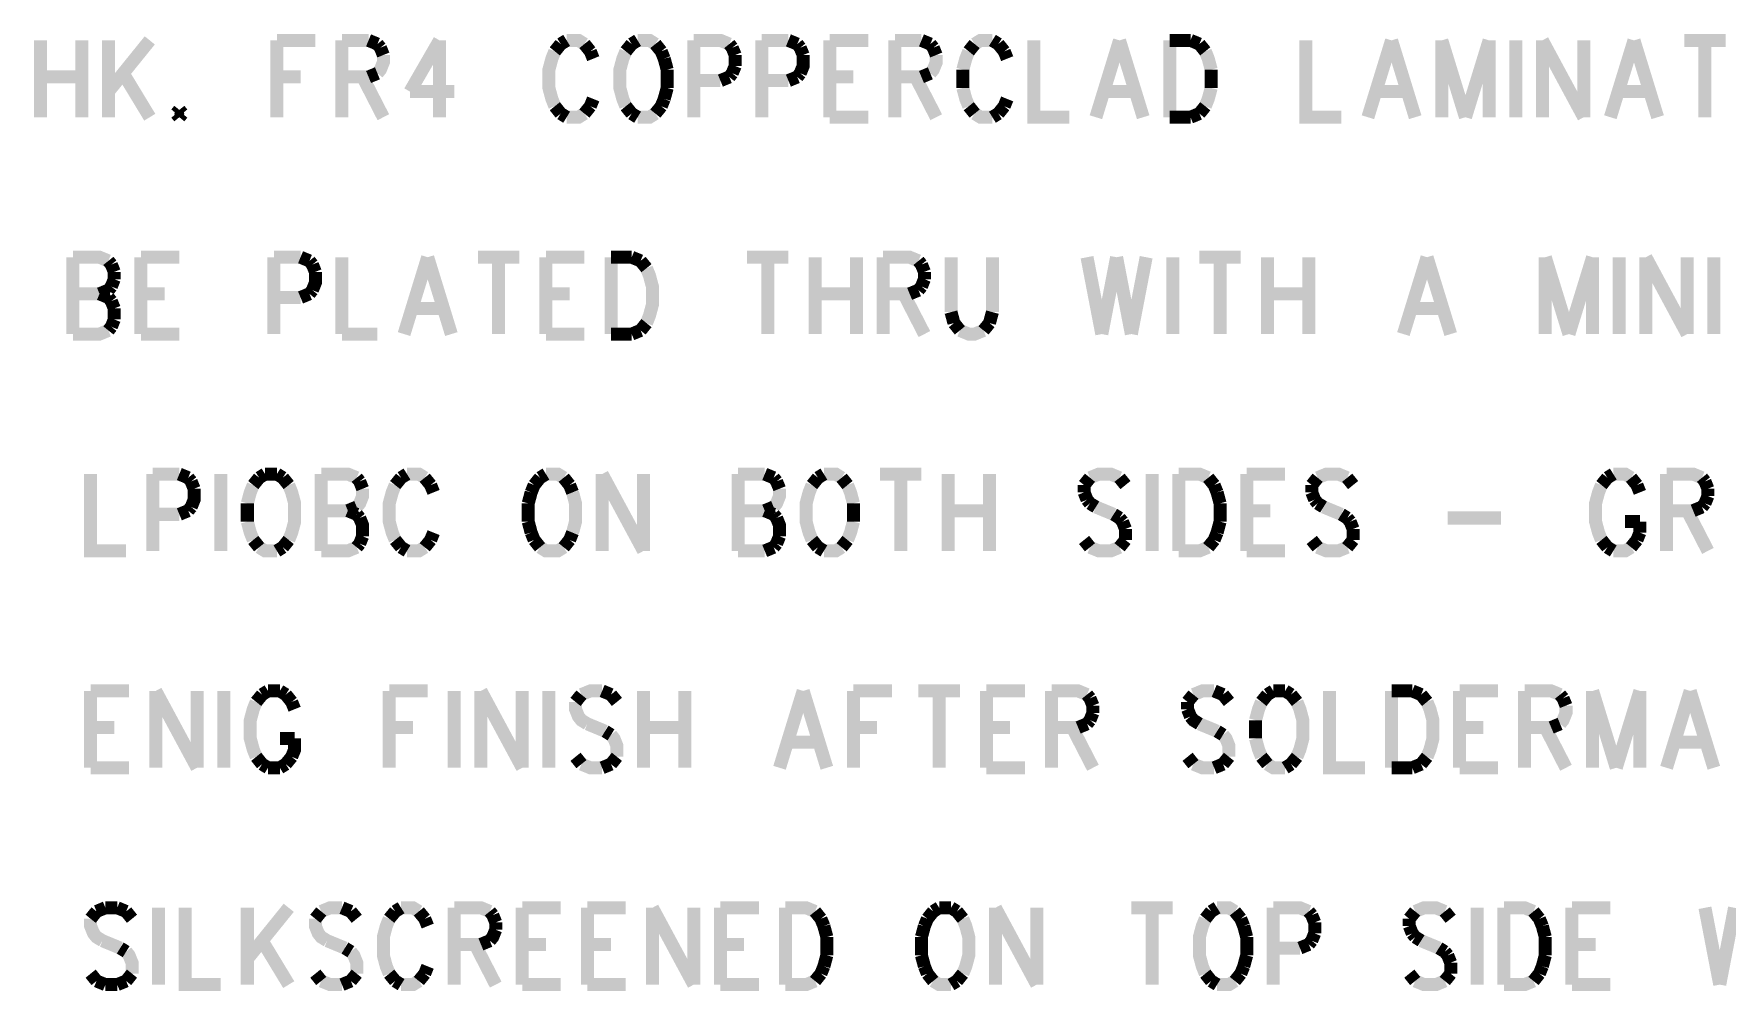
# Model space of a CAD drawing. Extents: x 7.3 to 19, y 4.7 to 10.7.
# Drawn here: x 8.978 to 10.931, y 6.05 to 7.154 of the extents above; entities that cross this region are included whole.
import ezdxf

# ---------------------------------------------------------------- set-up
doc = ezdxf.new("R2010")
doc.units = 0
doc.layers.add('DD_PHO', color=6, linetype='CONTINUOUS')

msp = doc.modelspace()

# ---------------------------------------------------------------- linework, layer by layer
at = {"layer": 'DD_PHO', "const_width": 0.015}
for points in [[(8.9859, 7.14609), (8.9859, 7.0575)], [(9.03363, 7.14609), (9.03363, 7.0575)], [(9.06431, 7.14609), (9.06431, 7.0575)], [(9.11204, 7.14609), (9.06431, 7.08703)], [(9.25863, 7.14609), (9.25863, 7.0575)], [(9.25863, 7.14609), (9.30295, 7.14609)], [(9.33363, 7.14609), (9.33363, 7.0575)], [(9.33363, 7.14609), (9.36431, 7.14609)], [(9.36431, 7.14609), (9.37454, 7.14187)], [(9.37454, 7.14187), (9.37795, 7.13765)], [(9.44613, 7.14609), (9.41204, 7.08703)], [(9.44613, 7.14609), (9.44613, 7.0575)], [(9.5859, 7.14187), (9.57909, 7.13343)], [(9.59272, 7.14609), (9.5859, 7.14187)], [(9.61318, 7.14187), (9.60636, 7.14609), (9.59272, 7.14609)], [(9.62, 7.13343), (9.61318, 7.14187)], [(9.66772, 7.14187), (9.6609, 7.13343)], [(9.67454, 7.14609), (9.66772, 7.14187)], [(9.695, 7.14187), (9.68818, 7.14609), (9.67454, 7.14609)], [(9.70181, 7.13343), (9.695, 7.14187)], [(9.73931, 7.14609), (9.73931, 7.0575)], [(9.73931, 7.14609), (9.77, 7.14609), (9.78022, 7.14187)], [(9.78022, 7.14187), (9.78363, 7.13765)], [(9.81772, 7.14609), (9.81772, 7.0575)], [(9.81772, 7.14609), (9.8484, 7.14609)], [(9.8484, 7.14609), (9.85863, 7.14187)], [(9.85863, 7.14187), (9.86204, 7.13765)], [(9.89613, 7.14609), (9.89613, 7.0575)], [(9.89613, 7.14609), (9.94045, 7.14609)], [(9.97113, 7.14609), (9.97113, 7.0575)], [(9.97113, 7.14609), (10.00181, 7.14609)], [(10.00181, 7.14609), (10.01204, 7.14187)], [(10.01204, 7.14187), (10.01545, 7.13765)], [(10.06318, 7.14187), (10.05636, 7.13343)], [(10.08363, 7.14609), (10.07, 7.14609), (10.06318, 7.14187)], [(10.09045, 7.14187), (10.08363, 7.14609)], [(10.09727, 7.13343), (10.09045, 7.14187)], [(10.13136, 7.14609), (10.13136, 7.0575), (10.17227, 7.0575)], [(10.23022, 7.14609), (10.20295, 7.0575)], [(10.23022, 7.14609), (10.2575, 7.0575)], [(10.28818, 7.14609), (10.28818, 7.0575)], [(10.28818, 7.14609), (10.31204, 7.14609)], [(10.31204, 7.14609), (10.32227, 7.14187)], [(10.32227, 7.14187), (10.32909, 7.13343)], [(10.445, 7.14609), (10.445, 7.0575), (10.4859, 7.0575)], [(10.54386, 7.14609), (10.51659, 7.0575)], [(10.54386, 7.14609), (10.57113, 7.0575)], [(10.60181, 7.14609), (10.60181, 7.0575)], [(10.60181, 7.14609), (10.62909, 7.0575)], [(10.65636, 7.14609), (10.62909, 7.0575)], [(10.65636, 7.14609), (10.65636, 7.0575)], [(10.68704, 7.14609), (10.68704, 7.0575)], [(10.71772, 7.14609), (10.71772, 7.0575)], [(10.71772, 7.14609), (10.76545, 7.0575)], [(10.76545, 7.14609), (10.76545, 7.0575)], [(10.8234, 7.14609), (10.79613, 7.0575)], [(10.8234, 7.14609), (10.85068, 7.0575)], [(10.88136, 7.14609), (10.92909, 7.14609)], [(10.90522, 7.14609), (10.90522, 7.0575)], [(9.38136, 7.12921), (9.38136, 7.12078), (9.37795, 7.11234), (9.37454, 7.10812)], [(9.37795, 7.13765), (9.38136, 7.12921)], [(9.57909, 7.13343), (9.57568, 7.125), (9.57227, 7.11234), (9.57227, 7.09125), (9.57568, 7.07859), (9.57909, 7.07015)], [(9.6234, 7.125), (9.62, 7.13343)], [(9.6609, 7.13343), (9.6575, 7.125), (9.65409, 7.11234), (9.65409, 7.09125), (9.6575, 7.07859), (9.6609, 7.07015)], [(9.70522, 7.125), (9.70181, 7.13343)], [(9.70863, 7.11234), (9.70522, 7.125)], [(9.78363, 7.13765), (9.78704, 7.12921)], [(9.78704, 7.12921), (9.78704, 7.11656)], [(9.86204, 7.13765), (9.86545, 7.12921)], [(9.86545, 7.12921), (9.86545, 7.11656), (9.86204, 7.10812)], [(10.01886, 7.12921), (10.01886, 7.12078), (10.01545, 7.11234), (10.01204, 7.10812)], [(10.01545, 7.13765), (10.01886, 7.12921)], [(10.05636, 7.13343), (10.05295, 7.125), (10.04954, 7.11234)], [(10.10068, 7.125), (10.09727, 7.13343)], [(10.32909, 7.13343), (10.3325, 7.125), (10.3359, 7.11234)], [(8.9859, 7.1039), (9.03363, 7.1039)], [(9.08136, 7.10812), (9.11204, 7.0575)], [(9.25863, 7.1039), (9.2859, 7.1039)], [(9.36431, 7.1039), (9.33363, 7.1039)], [(9.3575, 7.1039), (9.38136, 7.0575)], [(9.37454, 7.10812), (9.36431, 7.1039)], [(9.70863, 7.09125), (9.70863, 7.11234)], [(9.77, 7.09968), (9.73931, 7.09968)], [(9.78022, 7.1039), (9.77, 7.09968)], [(9.78363, 7.10812), (9.78022, 7.1039)], [(9.78704, 7.11656), (9.78363, 7.10812)], [(9.8484, 7.09968), (9.81772, 7.09968)], [(9.85863, 7.1039), (9.8484, 7.09968)], [(9.86204, 7.10812), (9.85863, 7.1039)], [(9.89613, 7.1039), (9.9234, 7.1039)], [(10.00181, 7.1039), (9.97113, 7.1039)], [(9.995, 7.1039), (10.01886, 7.0575)], [(10.01204, 7.10812), (10.00181, 7.1039)], [(10.04954, 7.11234), (10.04954, 7.09125)], [(10.3359, 7.11234), (10.3359, 7.09125)], [(9.41204, 7.08703), (9.46318, 7.08703)], [(9.70522, 7.07859), (9.70863, 7.09125)], [(10.04954, 7.09125), (10.05295, 7.07859), (10.05636, 7.07015)], [(10.21318, 7.08703), (10.24727, 7.08703)], [(10.3359, 7.09125), (10.3325, 7.07859), (10.32909, 7.07015)], [(10.52681, 7.08703), (10.5609, 7.08703)], [(10.80636, 7.08703), (10.84045, 7.08703)], [(9.14613, 7.06593), (9.14272, 7.06171)], [(9.14272, 7.06171), (9.14613, 7.0575)], [(9.14954, 7.06171), (9.14613, 7.06593)], [(9.14613, 7.0575), (9.14954, 7.06171)], [(9.57909, 7.07015), (9.5859, 7.06171)], [(9.5859, 7.06171), (9.59272, 7.0575)], [(9.59272, 7.0575), (9.60636, 7.0575), (9.61318, 7.06171)], [(9.61318, 7.06171), (9.62, 7.07015)], [(9.62, 7.07015), (9.6234, 7.07859)], [(9.6609, 7.07015), (9.66772, 7.06171)], [(9.66772, 7.06171), (9.67454, 7.0575)], [(9.67454, 7.0575), (9.68818, 7.0575), (9.695, 7.06171)], [(9.695, 7.06171), (9.70181, 7.07015)], [(9.70181, 7.07015), (9.70522, 7.07859)], [(10.05636, 7.07015), (10.06318, 7.06171)], [(10.06318, 7.06171), (10.07, 7.0575), (10.08363, 7.0575)], [(10.08363, 7.0575), (10.09045, 7.06171)], [(10.09045, 7.06171), (10.09727, 7.07015)], [(10.09727, 7.07015), (10.10068, 7.07859)], [(10.32227, 7.06171), (10.31204, 7.0575)], [(10.32909, 7.07015), (10.32227, 7.06171)], [(9.89613, 7.0575), (9.94045, 7.0575)], [(10.31204, 7.0575), (10.28818, 7.0575)], [(9.0234, 6.89609), (9.0234, 6.8075)], [(9.0234, 6.89609), (9.05409, 6.89609), (9.06431, 6.89187)], [(9.06431, 6.89187), (9.06772, 6.88765)], [(9.06772, 6.88765), (9.07113, 6.87921)], [(9.10181, 6.89609), (9.10181, 6.8075)], [(9.10181, 6.89609), (9.14613, 6.89609)], [(9.25522, 6.89609), (9.25522, 6.8075)], [(9.25522, 6.89609), (9.2859, 6.89609)], [(9.2859, 6.89609), (9.29613, 6.89187)], [(9.29613, 6.89187), (9.29954, 6.88765)], [(9.29954, 6.88765), (9.30295, 6.87921)], [(9.33363, 6.89609), (9.33363, 6.8075)], [(9.4325, 6.89609), (9.40522, 6.8075)], [(9.4325, 6.89609), (9.45977, 6.8075)], [(9.49045, 6.89609), (9.53818, 6.89609)], [(9.51431, 6.89609), (9.51431, 6.8075)], [(9.56886, 6.89609), (9.56886, 6.8075)], [(9.56886, 6.89609), (9.61318, 6.89609)], [(9.64386, 6.89609), (9.64386, 6.8075)], [(9.64386, 6.89609), (9.66772, 6.89609)], [(9.66772, 6.89609), (9.67795, 6.89187)], [(9.67795, 6.89187), (9.68477, 6.88343)], [(9.80068, 6.89609), (9.8484, 6.89609)], [(9.82454, 6.89609), (9.82454, 6.8075)], [(9.87909, 6.89609), (9.87909, 6.8075)], [(9.92681, 6.89609), (9.92681, 6.8075)], [(9.9575, 6.89609), (9.9575, 6.8075)], [(9.9575, 6.89609), (9.98818, 6.89609), (9.9984, 6.89187)], [(9.9984, 6.89187), (10.00181, 6.88765)], [(10.00181, 6.88765), (10.00522, 6.87921)], [(10.0359, 6.89609), (10.0359, 6.83281)], [(10.08363, 6.83281), (10.08363, 6.89609)], [(10.19272, 6.89609), (10.20977, 6.8075)], [(10.22681, 6.89609), (10.20977, 6.8075)], [(10.22681, 6.89609), (10.24386, 6.8075)], [(10.2609, 6.89609), (10.24386, 6.8075)], [(10.29159, 6.89609), (10.29159, 6.8075)], [(10.32227, 6.89609), (10.37, 6.89609)], [(10.34613, 6.89609), (10.34613, 6.8075)], [(10.40068, 6.89609), (10.40068, 6.8075)], [(10.4484, 6.89609), (10.4484, 6.8075)], [(10.58477, 6.89609), (10.5575, 6.8075)], [(10.58477, 6.89609), (10.61204, 6.8075)], [(10.72113, 6.89609), (10.72113, 6.8075)], [(10.72113, 6.89609), (10.7484, 6.8075)], [(10.77568, 6.89609), (10.7484, 6.8075)], [(10.77568, 6.89609), (10.77568, 6.8075)], [(10.80636, 6.89609), (10.80636, 6.8075)], [(10.83704, 6.89609), (10.83704, 6.8075)], [(10.83704, 6.89609), (10.88477, 6.8075)], [(10.88477, 6.89609), (10.88477, 6.8075)], [(10.91545, 6.89609), (10.91545, 6.8075)], [(9.07113, 6.87078), (9.06772, 6.86234)], [(9.07113, 6.87921), (9.07113, 6.87078)], [(9.30295, 6.87921), (9.30295, 6.86656), (9.29954, 6.85812)], [(9.68477, 6.88343), (9.68818, 6.875), (9.69159, 6.86234), (9.69159, 6.84125), (9.68818, 6.82859), (9.68477, 6.82015)], [(10.00522, 6.87078), (10.00181, 6.86234)], [(10.00522, 6.87921), (10.00522, 6.87078)], [(9.0234, 6.8539), (9.05409, 6.8539)], [(9.06431, 6.85812), (9.05409, 6.8539)], [(9.05409, 6.8539), (9.06431, 6.84968)], [(9.06772, 6.86234), (9.06431, 6.85812)], [(9.06431, 6.84968), (9.06772, 6.84546)], [(9.06772, 6.84546), (9.07113, 6.83703)], [(9.10181, 6.8539), (9.12909, 6.8539)], [(9.2859, 6.84968), (9.25522, 6.84968)], [(9.29613, 6.8539), (9.2859, 6.84968)], [(9.29954, 6.85812), (9.29613, 6.8539)], [(9.56886, 6.8539), (9.59613, 6.8539)], [(9.87909, 6.8539), (9.92681, 6.8539)], [(9.98818, 6.8539), (9.9575, 6.8539)], [(9.98136, 6.8539), (10.00522, 6.8075)], [(9.9984, 6.85812), (9.98818, 6.8539)], [(10.00181, 6.86234), (9.9984, 6.85812)], [(10.40068, 6.8539), (10.4484, 6.8539)], [(9.07113, 6.83703), (9.07113, 6.82437)], [(9.41545, 6.83703), (9.44954, 6.83703)], [(10.0359, 6.83281), (10.03931, 6.82015)], [(10.08022, 6.82015), (10.08363, 6.83281)], [(10.56772, 6.83703), (10.60181, 6.83703)], [(9.06431, 6.81171), (9.05409, 6.8075), (9.0234, 6.8075)], [(9.06772, 6.81593), (9.06431, 6.81171)], [(9.07113, 6.82437), (9.06772, 6.81593)], [(9.10181, 6.8075), (9.14613, 6.8075)], [(9.33363, 6.8075), (9.37454, 6.8075)], [(9.56886, 6.8075), (9.61318, 6.8075)], [(9.66772, 6.8075), (9.64386, 6.8075)], [(9.67795, 6.81171), (9.66772, 6.8075)], [(9.68477, 6.82015), (9.67795, 6.81171)], [(10.03931, 6.82015), (10.04613, 6.81171)], [(10.04613, 6.81171), (10.05636, 6.8075), (10.06318, 6.8075), (10.0734, 6.81171)], [(10.0734, 6.81171), (10.08022, 6.82015)], [(9.04386, 6.64609), (9.04386, 6.5575), (9.08477, 6.5575)], [(9.11545, 6.64609), (9.11545, 6.5575)], [(9.11545, 6.64609), (9.14613, 6.64609)], [(9.14613, 6.64609), (9.15636, 6.64187)], [(9.15636, 6.64187), (9.15977, 6.63765)], [(9.15977, 6.63765), (9.16318, 6.62921)], [(9.19386, 6.64609), (9.19386, 6.5575)], [(9.23136, 6.63343), (9.22795, 6.625), (9.22454, 6.61234)], [(9.23818, 6.64187), (9.23136, 6.63343)], [(9.245, 6.64609), (9.23818, 6.64187)], [(9.25863, 6.64609), (9.245, 6.64609)], [(9.26545, 6.64187), (9.25863, 6.64609)], [(9.27227, 6.63343), (9.26545, 6.64187)], [(9.27227, 6.57015), (9.27568, 6.57859), (9.27909, 6.59125), (9.27909, 6.61234), (9.27568, 6.625), (9.27227, 6.63343)], [(9.30977, 6.64609), (9.30977, 6.5575)], [(9.30977, 6.64609), (9.34045, 6.64609), (9.35068, 6.64187)], [(9.35068, 6.64187), (9.35409, 6.63765)], [(9.35409, 6.63765), (9.3575, 6.62921)], [(9.395, 6.63343), (9.39159, 6.625), (9.38818, 6.61234), (9.38818, 6.59125), (9.39159, 6.57859), (9.395, 6.57015)], [(9.40181, 6.64187), (9.395, 6.63343)], [(9.40863, 6.64609), (9.40181, 6.64187)], [(9.42909, 6.64187), (9.42227, 6.64609), (9.40863, 6.64609)], [(9.4359, 6.63343), (9.42909, 6.64187)], [(9.43931, 6.625), (9.4359, 6.63343)], [(9.55522, 6.63343), (9.55181, 6.625)], [(9.56204, 6.64187), (9.55522, 6.63343)], [(9.56886, 6.64609), (9.56204, 6.64187)], [(9.58931, 6.64187), (9.5825, 6.64609), (9.56886, 6.64609)], [(9.59613, 6.63343), (9.58931, 6.64187)], [(9.59954, 6.625), (9.59613, 6.63343)], [(9.63363, 6.64609), (9.63363, 6.5575)], [(9.63363, 6.64609), (9.68136, 6.5575)], [(9.68136, 6.64609), (9.68136, 6.5575)], [(9.79045, 6.64609), (9.79045, 6.5575)], [(9.79045, 6.64609), (9.82113, 6.64609)], [(9.82113, 6.64609), (9.83136, 6.64187)], [(9.83136, 6.64187), (9.83477, 6.63765)], [(9.83477, 6.63765), (9.83818, 6.62921)], [(9.87568, 6.63343), (9.87227, 6.625), (9.86886, 6.61234), (9.86886, 6.59125), (9.87227, 6.57859), (9.87568, 6.57015)], [(9.8825, 6.64187), (9.87568, 6.63343)], [(9.88931, 6.64609), (9.8825, 6.64187)], [(9.90977, 6.64187), (9.90295, 6.64609), (9.88931, 6.64609)], [(9.91659, 6.63343), (9.90977, 6.64187)], [(9.9234, 6.61234), (9.92, 6.625), (9.91659, 6.63343)], [(9.95409, 6.64609), (10.00181, 6.64609)], [(9.97795, 6.64609), (9.97795, 6.5575)], [(10.0325, 6.64609), (10.0325, 6.5575)], [(10.08022, 6.64609), (10.08022, 6.5575)], [(10.19613, 6.64187), (10.18931, 6.63343)], [(10.18931, 6.63343), (10.18931, 6.625)], [(10.23022, 6.64187), (10.22, 6.64609), (10.20636, 6.64609), (10.19613, 6.64187)], [(10.23704, 6.63343), (10.23022, 6.64187)], [(10.26772, 6.64609), (10.26772, 6.5575)], [(10.2984, 6.64609), (10.2984, 6.5575)], [(10.2984, 6.64609), (10.32227, 6.64609), (10.3325, 6.64187)], [(10.3325, 6.64187), (10.33931, 6.63343)], [(10.33931, 6.63343), (10.34272, 6.625)], [(10.37681, 6.64609), (10.37681, 6.5575)], [(10.37681, 6.64609), (10.42113, 6.64609)], [(10.45863, 6.64187), (10.45181, 6.63343)], [(10.45181, 6.63343), (10.45181, 6.625)], [(10.49272, 6.64187), (10.4825, 6.64609), (10.46886, 6.64609), (10.45863, 6.64187)], [(10.49954, 6.63343), (10.49272, 6.64187)], [(10.7859, 6.63343), (10.7825, 6.625), (10.77909, 6.61234), (10.77909, 6.59125), (10.7825, 6.57859), (10.7859, 6.57015)], [(10.79272, 6.64187), (10.7859, 6.63343)], [(10.79954, 6.64609), (10.79272, 6.64187)], [(10.82, 6.64187), (10.81318, 6.64609), (10.79954, 6.64609)], [(10.82681, 6.63343), (10.82, 6.64187)], [(10.83022, 6.625), (10.82681, 6.63343)], [(10.8609, 6.64609), (10.8609, 6.5575)], [(10.8609, 6.64609), (10.89159, 6.64609), (10.90181, 6.64187)], [(10.90181, 6.64187), (10.90522, 6.63765)], [(10.90522, 6.63765), (10.90863, 6.62921)], [(9.16318, 6.62921), (9.16318, 6.61656), (9.15977, 6.60812)], [(9.22454, 6.61234), (9.22454, 6.59125)], [(9.3575, 6.62921), (9.3575, 6.62078), (9.35409, 6.61234), (9.35068, 6.60812)], [(9.55181, 6.625), (9.5484, 6.61234)], [(9.5484, 6.61234), (9.5484, 6.59125)], [(9.59954, 6.57859), (9.60295, 6.59125), (9.60295, 6.61234), (9.59954, 6.625)], [(9.83818, 6.62921), (9.83818, 6.62078), (9.83477, 6.61234), (9.83136, 6.60812)], [(9.9234, 6.59125), (9.9234, 6.61234)], [(10.18931, 6.625), (10.19272, 6.61656)], [(10.19272, 6.61656), (10.19613, 6.61234)], [(10.19613, 6.61234), (10.20295, 6.60812)], [(10.34272, 6.625), (10.34613, 6.61234)], [(10.34613, 6.61234), (10.34613, 6.59125)], [(10.45181, 6.625), (10.45522, 6.61656)], [(10.45522, 6.61656), (10.45863, 6.61234)], [(10.45863, 6.61234), (10.46545, 6.60812)], [(10.90522, 6.61234), (10.90181, 6.60812)], [(10.90863, 6.62078), (10.90522, 6.61234)], [(10.90863, 6.62921), (10.90863, 6.62078)], [(9.14613, 6.59968), (9.11545, 6.59968)], [(9.15636, 6.6039), (9.14613, 6.59968)], [(9.15977, 6.60812), (9.15636, 6.6039)], [(9.30977, 6.6039), (9.34045, 6.6039)], [(9.35068, 6.60812), (9.34045, 6.6039)], [(9.34045, 6.6039), (9.35068, 6.59968)], [(9.35068, 6.59968), (9.35409, 6.59546)], [(9.35409, 6.59546), (9.3575, 6.58703), (9.3575, 6.57437)], [(9.79045, 6.6039), (9.82113, 6.6039)], [(9.83136, 6.60812), (9.82113, 6.6039)], [(9.82113, 6.6039), (9.83136, 6.59968)], [(9.83136, 6.59968), (9.83477, 6.59546)], [(9.83477, 6.59546), (9.83818, 6.58703), (9.83818, 6.57437)], [(10.0325, 6.6039), (10.08022, 6.6039)], [(10.20295, 6.60812), (10.2234, 6.59968)], [(10.2234, 6.59968), (10.23022, 6.59546)], [(10.23022, 6.59546), (10.23363, 6.59125)], [(10.37681, 6.6039), (10.40409, 6.6039)], [(10.46545, 6.60812), (10.4859, 6.59968)], [(10.4859, 6.59968), (10.49272, 6.59546)], [(10.49272, 6.59546), (10.49613, 6.59125)], [(10.60863, 6.59546), (10.67, 6.59546)], [(10.89159, 6.6039), (10.8609, 6.6039)], [(10.88477, 6.6039), (10.90863, 6.5575)], [(10.90181, 6.60812), (10.89159, 6.6039)], [(9.22454, 6.59125), (9.22795, 6.57859), (9.23136, 6.57015)], [(9.3575, 6.57437), (9.35409, 6.56593)], [(9.4359, 6.57015), (9.43931, 6.57859)], [(9.5484, 6.59125), (9.55181, 6.57859)], [(9.55181, 6.57859), (9.55522, 6.57015)], [(9.59613, 6.57015), (9.59954, 6.57859)], [(9.83818, 6.57437), (9.83477, 6.56593)], [(9.91659, 6.57015), (9.92, 6.57859), (9.9234, 6.59125)], [(10.23363, 6.59125), (10.23704, 6.58281)], [(10.23704, 6.58281), (10.23704, 6.57015)], [(10.34272, 6.57859), (10.33931, 6.57015)], [(10.34613, 6.59125), (10.34272, 6.57859)], [(10.49613, 6.59125), (10.49954, 6.58281)], [(10.49954, 6.58281), (10.49954, 6.57015)], [(10.81318, 6.59125), (10.83022, 6.59125)], [(10.82681, 6.57015), (10.83022, 6.57859)], [(10.83022, 6.57859), (10.83022, 6.59125)], [(9.23136, 6.57015), (9.23818, 6.56171)], [(9.23818, 6.56171), (9.245, 6.5575), (9.25863, 6.5575)], [(9.25863, 6.5575), (9.26545, 6.56171)], [(9.26545, 6.56171), (9.27227, 6.57015)], [(9.35068, 6.56171), (9.34045, 6.5575), (9.30977, 6.5575)], [(9.35409, 6.56593), (9.35068, 6.56171)], [(9.395, 6.57015), (9.40181, 6.56171)], [(9.40181, 6.56171), (9.40863, 6.5575)], [(9.40863, 6.5575), (9.42227, 6.5575), (9.42909, 6.56171)], [(9.42909, 6.56171), (9.4359, 6.57015)], [(9.55522, 6.57015), (9.56204, 6.56171)], [(9.56204, 6.56171), (9.56886, 6.5575), (9.5825, 6.5575), (9.58931, 6.56171)], [(9.58931, 6.56171), (9.59613, 6.57015)], [(9.82113, 6.5575), (9.79045, 6.5575)], [(9.83136, 6.56171), (9.82113, 6.5575)], [(9.83477, 6.56593), (9.83136, 6.56171)], [(9.87568, 6.57015), (9.8825, 6.56171)], [(9.8825, 6.56171), (9.88931, 6.5575)], [(9.88931, 6.5575), (9.90295, 6.5575), (9.90977, 6.56171)], [(9.90977, 6.56171), (9.91659, 6.57015)], [(10.19613, 6.56171), (10.18931, 6.57015)], [(10.23022, 6.56171), (10.22, 6.5575), (10.20636, 6.5575), (10.19613, 6.56171)], [(10.23704, 6.57015), (10.23022, 6.56171)], [(10.3325, 6.56171), (10.32227, 6.5575), (10.2984, 6.5575)], [(10.33931, 6.57015), (10.3325, 6.56171)], [(10.37681, 6.5575), (10.42113, 6.5575)], [(10.45863, 6.56171), (10.45181, 6.57015)], [(10.49272, 6.56171), (10.4825, 6.5575), (10.46886, 6.5575), (10.45863, 6.56171)], [(10.49954, 6.57015), (10.49272, 6.56171)], [(10.7859, 6.57015), (10.79272, 6.56171)], [(10.79272, 6.56171), (10.79954, 6.5575)], [(10.79954, 6.5575), (10.81318, 6.5575), (10.82, 6.56171)], [(10.82, 6.56171), (10.82681, 6.57015)], [(9.04386, 6.39609), (9.04386, 6.3075)], [(9.04386, 6.39609), (9.08818, 6.39609)], [(9.11886, 6.39609), (9.11886, 6.3075)], [(9.11886, 6.39609), (9.16659, 6.3075)], [(9.16659, 6.39609), (9.16659, 6.3075)], [(9.19727, 6.39609), (9.19727, 6.3075)], [(9.23477, 6.38343), (9.23136, 6.375), (9.22795, 6.36234), (9.22795, 6.34125), (9.23136, 6.32859), (9.23477, 6.32015)], [(9.24159, 6.39187), (9.23477, 6.38343)], [(9.2484, 6.39609), (9.24159, 6.39187)], [(9.26204, 6.39609), (9.2484, 6.39609)], [(9.26886, 6.39187), (9.26204, 6.39609)], [(9.27568, 6.38343), (9.26886, 6.39187)], [(9.27909, 6.375), (9.27568, 6.38343)], [(9.38818, 6.39609), (9.38818, 6.3075)], [(9.38818, 6.39609), (9.4325, 6.39609)], [(9.46318, 6.39609), (9.46318, 6.3075)], [(9.49386, 6.39609), (9.49386, 6.3075)], [(9.49386, 6.39609), (9.54159, 6.3075)], [(9.54159, 6.39609), (9.54159, 6.3075)], [(9.57227, 6.39609), (9.57227, 6.3075)], [(9.60977, 6.39187), (9.60295, 6.38343)], [(9.60295, 6.38343), (9.60295, 6.375), (9.60636, 6.36656), (9.60977, 6.36234), (9.61659, 6.35812)], [(9.63363, 6.39609), (9.62, 6.39609), (9.60977, 6.39187)], [(9.64386, 6.39187), (9.63363, 6.39609)], [(9.65068, 6.38343), (9.64386, 6.39187)], [(9.68136, 6.39609), (9.68136, 6.3075)], [(9.72909, 6.39609), (9.72909, 6.3075)], [(9.86545, 6.39609), (9.83818, 6.3075)], [(9.86545, 6.39609), (9.89272, 6.3075)], [(9.9234, 6.39609), (9.9234, 6.3075)], [(9.9234, 6.39609), (9.96772, 6.39609)], [(9.9984, 6.39609), (10.04613, 6.39609)], [(10.02227, 6.39609), (10.02227, 6.3075)], [(10.07681, 6.39609), (10.07681, 6.3075)], [(10.07681, 6.39609), (10.12113, 6.39609)], [(10.15181, 6.39609), (10.15181, 6.3075)], [(10.15181, 6.39609), (10.1825, 6.39609), (10.19272, 6.39187)], [(10.19272, 6.39187), (10.19613, 6.38765)], [(10.19613, 6.38765), (10.19954, 6.37921)], [(10.19954, 6.37921), (10.19954, 6.37078)], [(10.31545, 6.39187), (10.30863, 6.38343)], [(10.30863, 6.38343), (10.30863, 6.375)], [(10.33931, 6.39609), (10.32568, 6.39609), (10.31545, 6.39187)], [(10.34954, 6.39187), (10.33931, 6.39609)], [(10.35636, 6.38343), (10.34954, 6.39187)], [(10.39386, 6.38343), (10.39045, 6.375), (10.38704, 6.36234)], [(10.40068, 6.39187), (10.39386, 6.38343)], [(10.4075, 6.39609), (10.40068, 6.39187)], [(10.42113, 6.39609), (10.4075, 6.39609)], [(10.42795, 6.39187), (10.42113, 6.39609)], [(10.43477, 6.38343), (10.42795, 6.39187)], [(10.43477, 6.32015), (10.43818, 6.32859), (10.44159, 6.34125), (10.44159, 6.36234), (10.43818, 6.375), (10.43477, 6.38343)], [(10.47227, 6.39609), (10.47227, 6.3075), (10.51318, 6.3075)], [(10.54386, 6.39609), (10.54386, 6.3075)], [(10.54386, 6.39609), (10.56772, 6.39609)], [(10.56772, 6.39609), (10.57795, 6.39187)], [(10.57795, 6.39187), (10.58477, 6.38343)], [(10.58477, 6.38343), (10.58818, 6.375), (10.59159, 6.36234), (10.59159, 6.34125), (10.58818, 6.32859), (10.58477, 6.32015)], [(10.62227, 6.39609), (10.62227, 6.3075)], [(10.62227, 6.39609), (10.66659, 6.39609)], [(10.69727, 6.39609), (10.69727, 6.3075)], [(10.69727, 6.39609), (10.72795, 6.39609), (10.73818, 6.39187)], [(10.73818, 6.39187), (10.74159, 6.38765)], [(10.745, 6.37921), (10.745, 6.37078), (10.74159, 6.36234), (10.73818, 6.35812)], [(10.74159, 6.38765), (10.745, 6.37921)], [(10.77568, 6.39609), (10.77568, 6.3075)], [(10.77568, 6.39609), (10.80295, 6.3075)], [(10.83022, 6.39609), (10.80295, 6.3075)], [(10.83022, 6.39609), (10.83022, 6.3075)], [(10.88818, 6.39609), (10.8609, 6.3075)], [(10.88818, 6.39609), (10.91545, 6.3075)], [(9.61659, 6.35812), (9.63704, 6.34968)], [(10.19272, 6.35812), (10.1825, 6.3539)], [(10.19613, 6.36234), (10.19272, 6.35812)], [(10.19954, 6.37078), (10.19613, 6.36234)], [(10.30863, 6.375), (10.31204, 6.36656)], [(10.31204, 6.36656), (10.31545, 6.36234), (10.32227, 6.35812)], [(10.32227, 6.35812), (10.34272, 6.34968)], [(10.38704, 6.36234), (10.38704, 6.34125)], [(10.73818, 6.35812), (10.72795, 6.3539)], [(9.04386, 6.3539), (9.07113, 6.3539)], [(9.26204, 6.34125), (9.27909, 6.34125)], [(9.27568, 6.32015), (9.27909, 6.32859), (9.27909, 6.34125)], [(9.38818, 6.3539), (9.41545, 6.3539)], [(9.63704, 6.34968), (9.64386, 6.34546)], [(9.64386, 6.34546), (9.64727, 6.34125), (9.65068, 6.33281), (9.65068, 6.32015)], [(9.68136, 6.3539), (9.72909, 6.3539)], [(9.9234, 6.3539), (9.95068, 6.3539)], [(10.07681, 6.3539), (10.10409, 6.3539)], [(10.1825, 6.3539), (10.15181, 6.3539)], [(10.17568, 6.3539), (10.19954, 6.3075)], [(10.34272, 6.34968), (10.34954, 6.34546)], [(10.34954, 6.34546), (10.35295, 6.34125), (10.35636, 6.33281), (10.35636, 6.32015)], [(10.38704, 6.34125), (10.39045, 6.32859), (10.39386, 6.32015)], [(10.62227, 6.3539), (10.64954, 6.3539)], [(10.72795, 6.3539), (10.69727, 6.3539)], [(10.72113, 6.3539), (10.745, 6.3075)], [(9.23477, 6.32015), (9.24159, 6.31171)], [(9.26886, 6.31171), (9.27568, 6.32015)], [(9.60977, 6.31171), (9.60295, 6.32015)], [(9.65068, 6.32015), (9.64386, 6.31171)], [(9.8484, 6.33703), (9.8825, 6.33703)], [(10.31545, 6.31171), (10.30863, 6.32015)], [(10.35636, 6.32015), (10.34954, 6.31171)], [(10.39386, 6.32015), (10.40068, 6.31171)], [(10.42795, 6.31171), (10.43477, 6.32015)], [(10.58477, 6.32015), (10.57795, 6.31171)], [(10.87113, 6.33703), (10.90522, 6.33703)], [(9.04386, 6.3075), (9.08818, 6.3075)], [(9.24159, 6.31171), (9.2484, 6.3075)], [(9.2484, 6.3075), (9.26204, 6.3075)], [(9.26204, 6.3075), (9.26886, 6.31171)], [(9.63363, 6.3075), (9.62, 6.3075), (9.60977, 6.31171)], [(9.64386, 6.31171), (9.63363, 6.3075)], [(10.07681, 6.3075), (10.12113, 6.3075)], [(10.33931, 6.3075), (10.32568, 6.3075), (10.31545, 6.31171)], [(10.34954, 6.31171), (10.33931, 6.3075)], [(10.40068, 6.31171), (10.4075, 6.3075), (10.42113, 6.3075)], [(10.42113, 6.3075), (10.42795, 6.31171)], [(10.56772, 6.3075), (10.54386, 6.3075)], [(10.57795, 6.31171), (10.56772, 6.3075)], [(10.62227, 6.3075), (10.66659, 6.3075)], [(9.0609, 6.14609), (9.05068, 6.14187)], [(9.07454, 6.14609), (9.0609, 6.14609)], [(9.08477, 6.14187), (9.07454, 6.14609)], [(9.12227, 6.14609), (9.12227, 6.0575)], [(9.15295, 6.14609), (9.15295, 6.0575), (9.19386, 6.0575)], [(9.22454, 6.14609), (9.22454, 6.0575)], [(9.27227, 6.14609), (9.22454, 6.08703)], [(9.33363, 6.14609), (9.32, 6.14609), (9.30977, 6.14187)], [(9.34386, 6.14187), (9.33363, 6.14609)], [(9.40181, 6.14609), (9.395, 6.14187)], [(9.42227, 6.14187), (9.41545, 6.14609), (9.40181, 6.14609)], [(9.46318, 6.14609), (9.46318, 6.0575)], [(9.46318, 6.14609), (9.49386, 6.14609), (9.50409, 6.14187)], [(9.54159, 6.14609), (9.54159, 6.0575)], [(9.54159, 6.14609), (9.5859, 6.14609)], [(9.61659, 6.14609), (9.61659, 6.0575)], [(9.61659, 6.14609), (9.6609, 6.14609)], [(9.69159, 6.14609), (9.69159, 6.0575)], [(9.69159, 6.14609), (9.73931, 6.0575)], [(9.73931, 6.14609), (9.73931, 6.0575)], [(9.77, 6.14609), (9.77, 6.0575)], [(9.77, 6.14609), (9.81431, 6.14609)], [(9.845, 6.14609), (9.845, 6.0575)], [(9.845, 6.14609), (9.86886, 6.14609), (9.87909, 6.14187)], [(10.02227, 6.14609), (10.01545, 6.14187)], [(10.0359, 6.14609), (10.02227, 6.14609)], [(10.04272, 6.14187), (10.0359, 6.14609)], [(10.08704, 6.14609), (10.08704, 6.0575)], [(10.08704, 6.14609), (10.13477, 6.0575)], [(10.13477, 6.14609), (10.13477, 6.0575)], [(10.24386, 6.14609), (10.29159, 6.14609)], [(10.26772, 6.14609), (10.26772, 6.0575)], [(10.34272, 6.14609), (10.3359, 6.14187)], [(10.36318, 6.14187), (10.35636, 6.14609), (10.34272, 6.14609)], [(10.4075, 6.14609), (10.4075, 6.0575)], [(10.4075, 6.14609), (10.43818, 6.14609), (10.4484, 6.14187)], [(10.60522, 6.14187), (10.595, 6.14609), (10.58136, 6.14609), (10.57113, 6.14187)], [(10.64272, 6.14609), (10.64272, 6.0575)], [(10.6734, 6.14609), (10.6734, 6.0575)], [(10.6734, 6.14609), (10.69727, 6.14609), (10.7075, 6.14187)], [(10.75181, 6.14609), (10.75181, 6.0575)], [(10.75181, 6.14609), (10.79613, 6.14609)], [(10.90522, 6.14609), (10.92227, 6.0575)], [(10.93931, 6.14609), (10.92227, 6.0575)], [(9.05068, 6.14187), (9.04386, 6.13343)], [(9.04386, 6.13343), (9.04386, 6.125), (9.04727, 6.11656), (9.05068, 6.11234), (9.0575, 6.10812)], [(9.09159, 6.13343), (9.08477, 6.14187)], [(9.30977, 6.14187), (9.30295, 6.13343)], [(9.30295, 6.13343), (9.30295, 6.125), (9.30636, 6.11656), (9.30977, 6.11234), (9.31659, 6.10812)], [(9.35068, 6.13343), (9.34386, 6.14187)], [(9.38818, 6.13343), (9.38477, 6.125), (9.38136, 6.11234), (9.38136, 6.09125), (9.38477, 6.07859), (9.38818, 6.07015)], [(9.395, 6.14187), (9.38818, 6.13343)], [(9.42909, 6.13343), (9.42227, 6.14187)], [(9.4325, 6.125), (9.42909, 6.13343)], [(9.50409, 6.14187), (9.5075, 6.13765)], [(9.5075, 6.13765), (9.5109, 6.12921)], [(9.5109, 6.12921), (9.5109, 6.12078)], [(9.87909, 6.14187), (9.8859, 6.13343)], [(9.8859, 6.13343), (9.88931, 6.125)], [(9.88931, 6.125), (9.89272, 6.11234)], [(10.00522, 6.125), (10.00181, 6.11234)], [(10.00863, 6.13343), (10.00522, 6.125)], [(10.01545, 6.14187), (10.00863, 6.13343)], [(10.04954, 6.13343), (10.04272, 6.14187)], [(10.04954, 6.07015), (10.05295, 6.07859), (10.05636, 6.09125), (10.05636, 6.11234), (10.05295, 6.125), (10.04954, 6.13343)], [(10.32909, 6.13343), (10.32568, 6.125), (10.32227, 6.11234), (10.32227, 6.09125), (10.32568, 6.07859), (10.32909, 6.07015)], [(10.3359, 6.14187), (10.32909, 6.13343)], [(10.37, 6.13343), (10.36318, 6.14187)], [(10.3734, 6.125), (10.37, 6.13343)], [(10.37681, 6.11234), (10.3734, 6.125)], [(10.4484, 6.14187), (10.45181, 6.13765)], [(10.45181, 6.13765), (10.45522, 6.12921)], [(10.45522, 6.12921), (10.45522, 6.11656)], [(10.57113, 6.14187), (10.56431, 6.13343)], [(10.56431, 6.13343), (10.56431, 6.125)], [(10.56431, 6.125), (10.56772, 6.11656)], [(10.61204, 6.13343), (10.60522, 6.14187)], [(10.7075, 6.14187), (10.71431, 6.13343)], [(10.71431, 6.13343), (10.71772, 6.125)], [(10.71772, 6.125), (10.72113, 6.11234)], [(9.0575, 6.10812), (9.07795, 6.09968)], [(9.24159, 6.10812), (9.27227, 6.0575)], [(9.31659, 6.10812), (9.33704, 6.09968)], [(9.49386, 6.1039), (9.46318, 6.1039)], [(9.48704, 6.1039), (9.5109, 6.0575)], [(9.50409, 6.10812), (9.49386, 6.1039)], [(9.5109, 6.12078), (9.5075, 6.11234), (9.50409, 6.10812)], [(9.54159, 6.1039), (9.56886, 6.1039)], [(9.61659, 6.1039), (9.64386, 6.1039)], [(9.77, 6.1039), (9.79727, 6.1039)], [(9.89272, 6.11234), (9.89272, 6.09125)], [(10.00181, 6.11234), (10.00181, 6.09125)], [(10.37681, 6.09125), (10.37681, 6.11234)], [(10.4484, 6.1039), (10.43818, 6.09968)], [(10.45181, 6.10812), (10.4484, 6.1039)], [(10.45522, 6.11656), (10.45181, 6.10812)], [(10.56772, 6.11656), (10.57113, 6.11234)], [(10.57113, 6.11234), (10.57795, 6.10812)], [(10.57795, 6.10812), (10.5984, 6.09968)], [(10.72113, 6.11234), (10.72113, 6.09125)], [(10.75181, 6.1039), (10.77909, 6.1039)], [(9.07795, 6.09968), (9.08477, 6.09546)], [(9.08477, 6.09546), (9.08818, 6.09125), (9.09159, 6.08281), (9.09159, 6.07015)], [(9.33704, 6.09968), (9.34386, 6.09546)], [(9.34386, 6.09546), (9.34727, 6.09125), (9.35068, 6.08281), (9.35068, 6.07015)], [(9.89272, 6.09125), (9.88931, 6.07859)], [(10.00181, 6.09125), (10.00522, 6.07859)], [(10.3734, 6.07859), (10.37681, 6.09125)], [(10.43818, 6.09968), (10.4075, 6.09968)], [(10.5984, 6.09968), (10.60522, 6.09546)], [(10.60522, 6.09546), (10.60863, 6.09125)], [(10.60863, 6.09125), (10.61204, 6.08281)], [(10.72113, 6.09125), (10.71772, 6.07859)], [(9.05068, 6.06171), (9.04386, 6.07015)], [(9.09159, 6.07015), (9.08477, 6.06171)], [(9.30977, 6.06171), (9.30295, 6.07015)], [(9.35068, 6.07015), (9.34386, 6.06171)], [(9.38818, 6.07015), (9.395, 6.06171)], [(9.42227, 6.06171), (9.42909, 6.07015)], [(9.42909, 6.07015), (9.4325, 6.07859)], [(9.8859, 6.07015), (9.87909, 6.06171)], [(9.88931, 6.07859), (9.8859, 6.07015)], [(10.00522, 6.07859), (10.00863, 6.07015)], [(10.00863, 6.07015), (10.01545, 6.06171)], [(10.04272, 6.06171), (10.04954, 6.07015)], [(10.32909, 6.07015), (10.3359, 6.06171)], [(10.36318, 6.06171), (10.37, 6.07015)], [(10.37, 6.07015), (10.3734, 6.07859)], [(10.57113, 6.06171), (10.56431, 6.07015)], [(10.61204, 6.07015), (10.60522, 6.06171)], [(10.61204, 6.08281), (10.61204, 6.07015)], [(10.71431, 6.07015), (10.7075, 6.06171)], [(10.71772, 6.07859), (10.71431, 6.07015)], [(9.0609, 6.0575), (9.05068, 6.06171)], [(9.07454, 6.0575), (9.0609, 6.0575)], [(9.08477, 6.06171), (9.07454, 6.0575)], [(9.33363, 6.0575), (9.32, 6.0575), (9.30977, 6.06171)], [(9.34386, 6.06171), (9.33363, 6.0575)], [(9.395, 6.06171), (9.40181, 6.0575)], [(9.40181, 6.0575), (9.41545, 6.0575), (9.42227, 6.06171)], [(9.54159, 6.0575), (9.5859, 6.0575)], [(9.61659, 6.0575), (9.6609, 6.0575)], [(9.77, 6.0575), (9.81431, 6.0575)], [(9.87909, 6.06171), (9.86886, 6.0575), (9.845, 6.0575)], [(10.01545, 6.06171), (10.02227, 6.0575), (10.0359, 6.0575)], [(10.0359, 6.0575), (10.04272, 6.06171)], [(10.3359, 6.06171), (10.34272, 6.0575)], [(10.34272, 6.0575), (10.35636, 6.0575), (10.36318, 6.06171)], [(10.60522, 6.06171), (10.595, 6.0575), (10.58136, 6.0575), (10.57113, 6.06171)], [(10.7075, 6.06171), (10.69727, 6.0575), (10.6734, 6.0575)], [(10.75181, 6.0575), (10.79613, 6.0575)]]:
    msp.add_lwpolyline(points, dxfattribs=at)

doc.saveas('drawing.dxf')
